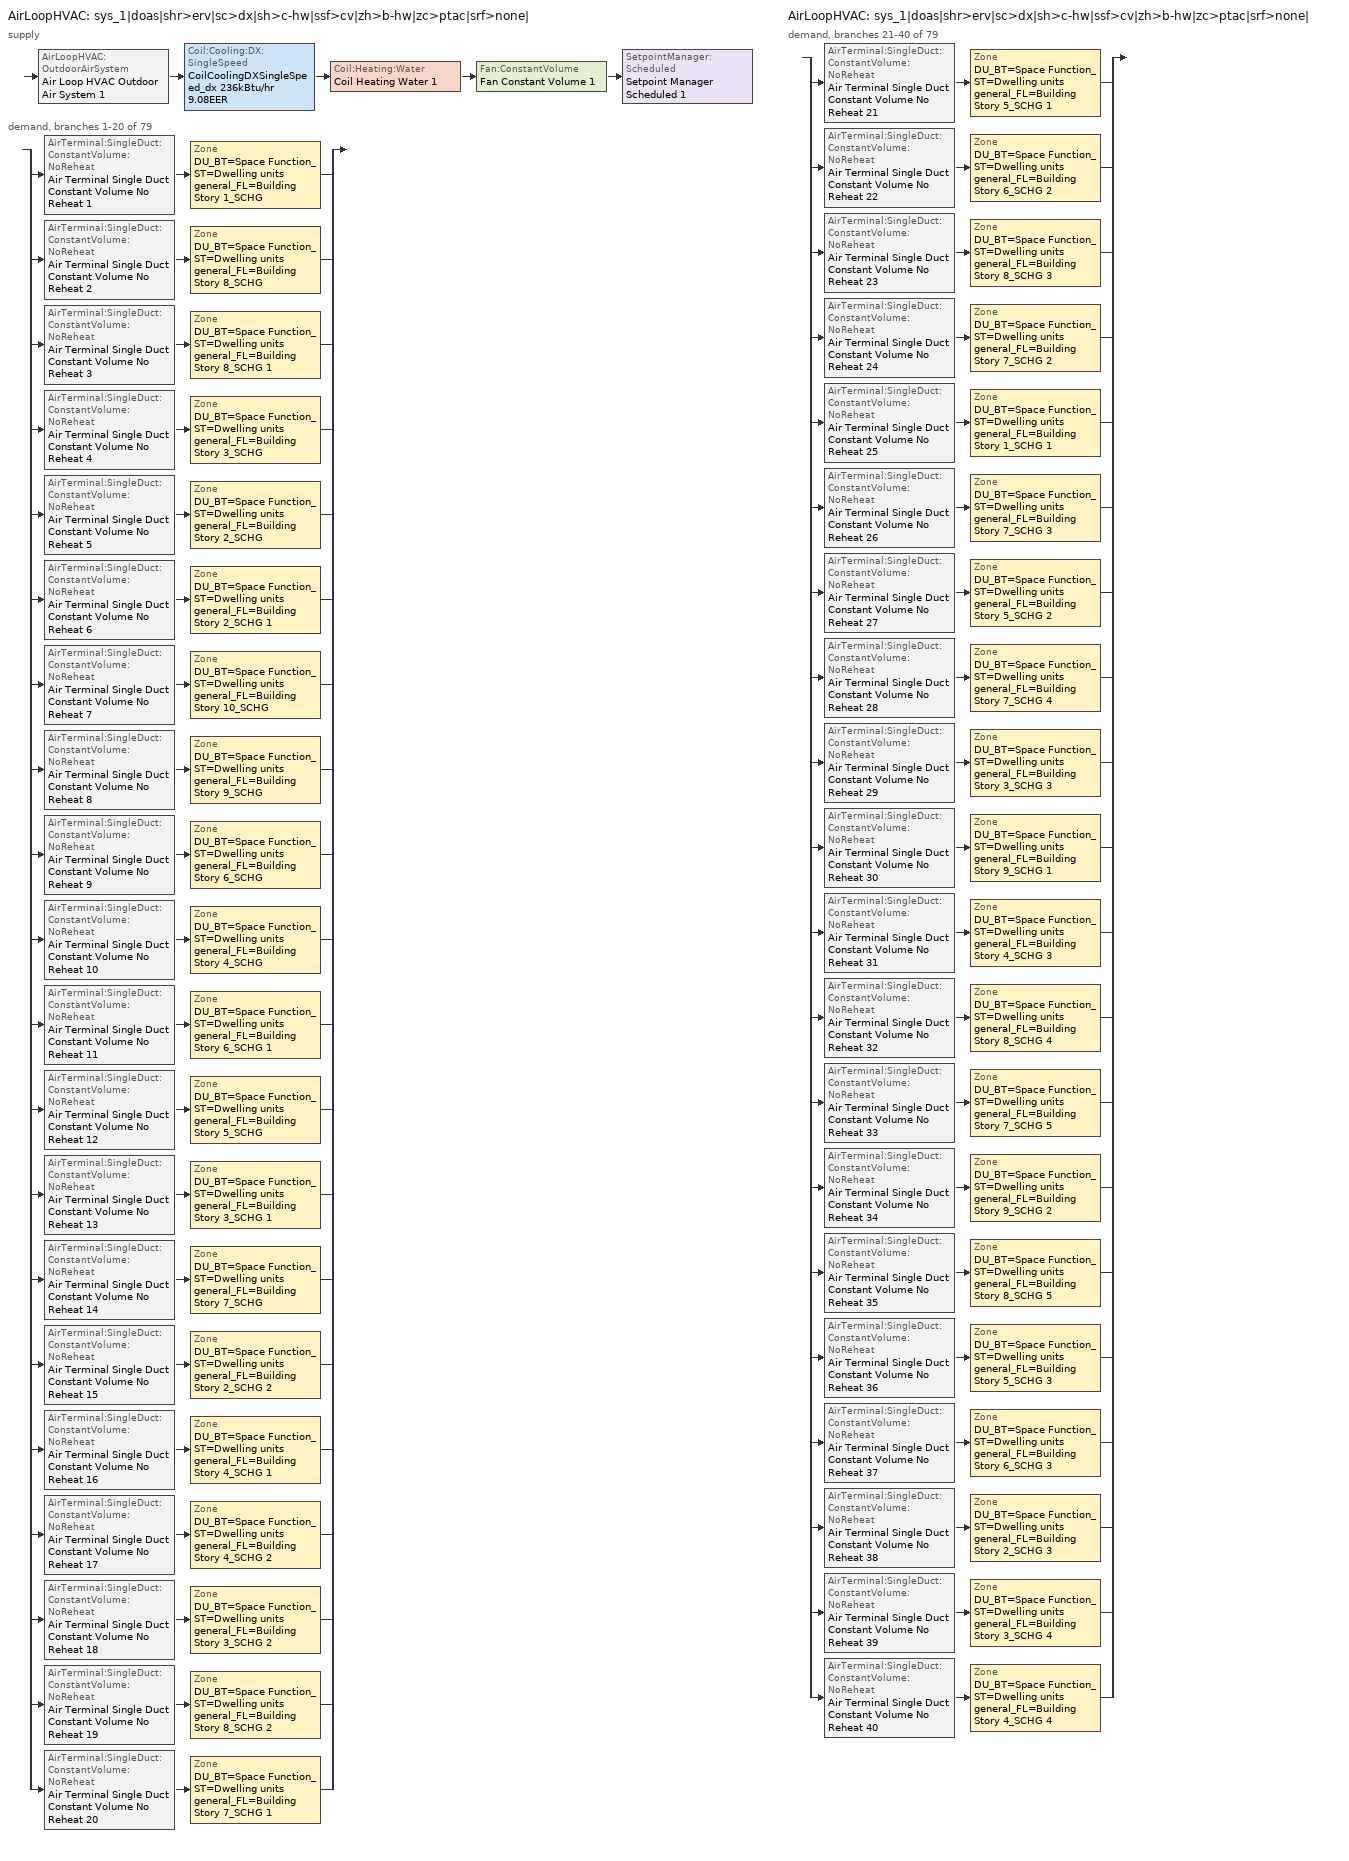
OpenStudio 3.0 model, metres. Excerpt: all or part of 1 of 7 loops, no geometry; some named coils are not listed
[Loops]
AirLoopHVAC 'sys_1|doas|shr>erv|sc>dx|sh>c-hw|ssf>cv|zh>b-hw|zc>ptac|srf>none|'
 supply: AirLoopHVAC:OutdoorAirSystem 'Air Loop HVAC Outdoor Air System 1' > Coil:Cooling:DX:SingleSpeed 'CoilCoolingDXSingleSpeed_dx 236kBtu/hr 9.08EER' > Coil:Heating:Water 'Coil Heating Water 1' > Fan:ConstantVolume 'Fan Constant Volume 1' > SetpointManager:Scheduled 'Setpoint Manager Scheduled 1'
 demand, branches 1-20 of 79: split
  | AirTerminal:SingleDuct:ConstantVolume:NoReheat 'Air Terminal Single Duct Constant Volume No Reheat 1' > Zone 'DU_BT=Space Function_ST=Dwelling units general_FL=Building Story 1_SCHG'
  | AirTerminal:SingleDuct:ConstantVolume:NoReheat 'Air Terminal Single Duct Constant Volume No Reheat 2' > Zone 'DU_BT=Space Function_ST=Dwelling units general_FL=Building Story 8_SCHG'
  | AirTerminal:SingleDuct:ConstantVolume:NoReheat 'Air Terminal Single Duct Constant Volume No Reheat 3' > Zone 'DU_BT=Space Function_ST=Dwelling units general_FL=Building Story 8_SCHG 1'
  | AirTerminal:SingleDuct:ConstantVolume:NoReheat 'Air Terminal Single Duct Constant Volume No Reheat 4' > Zone 'DU_BT=Space Function_ST=Dwelling units general_FL=Building Story 3_SCHG'
  | AirTerminal:SingleDuct:ConstantVolume:NoReheat 'Air Terminal Single Duct Constant Volume No Reheat 5' > Zone 'DU_BT=Space Function_ST=Dwelling units general_FL=Building Story 2_SCHG'
  | AirTerminal:SingleDuct:ConstantVolume:NoReheat 'Air Terminal Single Duct Constant Volume No Reheat 6' > Zone 'DU_BT=Space Function_ST=Dwelling units general_FL=Building Story 2_SCHG 1'
  | AirTerminal:SingleDuct:ConstantVolume:NoReheat 'Air Terminal Single Duct Constant Volume No Reheat 7' > Zone 'DU_BT=Space Function_ST=Dwelling units general_FL=Building Story 10_SCHG'
  | AirTerminal:SingleDuct:ConstantVolume:NoReheat 'Air Terminal Single Duct Constant Volume No Reheat 8' > Zone 'DU_BT=Space Function_ST=Dwelling units general_FL=Building Story 9_SCHG'
  | AirTerminal:SingleDuct:ConstantVolume:NoReheat 'Air Terminal Single Duct Constant Volume No Reheat 9' > Zone 'DU_BT=Space Function_ST=Dwelling units general_FL=Building Story 6_SCHG'
  | AirTerminal:SingleDuct:ConstantVolume:NoReheat 'Air Terminal Single Duct Constant Volume No Reheat 10' > Zone 'DU_BT=Space Function_ST=Dwelling units general_FL=Building Story 4_SCHG'
  | AirTerminal:SingleDuct:ConstantVolume:NoReheat 'Air Terminal Single Duct Constant Volume No Reheat 11' > Zone 'DU_BT=Space Function_ST=Dwelling units general_FL=Building Story 6_SCHG 1'
  | AirTerminal:SingleDuct:ConstantVolume:NoReheat 'Air Terminal Single Duct Constant Volume No Reheat 12' > Zone 'DU_BT=Space Function_ST=Dwelling units general_FL=Building Story 5_SCHG'
  | AirTerminal:SingleDuct:ConstantVolume:NoReheat 'Air Terminal Single Duct Constant Volume No Reheat 13' > Zone 'DU_BT=Space Function_ST=Dwelling units general_FL=Building Story 3_SCHG 1'
  | AirTerminal:SingleDuct:ConstantVolume:NoReheat 'Air Terminal Single Duct Constant Volume No Reheat 14' > Zone 'DU_BT=Space Function_ST=Dwelling units general_FL=Building Story 7_SCHG'
  | AirTerminal:SingleDuct:ConstantVolume:NoReheat 'Air Terminal Single Duct Constant Volume No Reheat 15' > Zone 'DU_BT=Space Function_ST=Dwelling units general_FL=Building Story 2_SCHG 2'
  | AirTerminal:SingleDuct:ConstantVolume:NoReheat 'Air Terminal Single Duct Constant Volume No Reheat 16' > Zone 'DU_BT=Space Function_ST=Dwelling units general_FL=Building Story 4_SCHG 1'
  | AirTerminal:SingleDuct:ConstantVolume:NoReheat 'Air Terminal Single Duct Constant Volume No Reheat 17' > Zone 'DU_BT=Space Function_ST=Dwelling units general_FL=Building Story 4_SCHG 2'
  | AirTerminal:SingleDuct:ConstantVolume:NoReheat 'Air Terminal Single Duct Constant Volume No Reheat 18' > Zone 'DU_BT=Space Function_ST=Dwelling units general_FL=Building Story 3_SCHG 2'
  | AirTerminal:SingleDuct:ConstantVolume:NoReheat 'Air Terminal Single Duct Constant Volume No Reheat 19' > Zone 'DU_BT=Space Function_ST=Dwelling units general_FL=Building Story 8_SCHG 2'
  | AirTerminal:SingleDuct:ConstantVolume:NoReheat 'Air Terminal Single Duct Constant Volume No Reheat 20' > Zone 'DU_BT=Space Function_ST=Dwelling units general_FL=Building Story 7_SCHG 1'
AirLoopHVAC 'sys_1|doas|shr>erv|sc>dx|sh>c-hw|ssf>cv|zh>b-hw|zc>ptac|srf>none|'
 demand, branches 21-40 of 79: split
  | AirTerminal:SingleDuct:ConstantVolume:NoReheat 'Air Terminal Single Duct Constant Volume No Reheat 21' > Zone 'DU_BT=Space Function_ST=Dwelling units general_FL=Building Story 5_SCHG 1'
  | AirTerminal:SingleDuct:ConstantVolume:NoReheat 'Air Terminal Single Duct Constant Volume No Reheat 22' > Zone 'DU_BT=Space Function_ST=Dwelling units general_FL=Building Story 6_SCHG 2'
  | AirTerminal:SingleDuct:ConstantVolume:NoReheat 'Air Terminal Single Duct Constant Volume No Reheat 23' > Zone 'DU_BT=Space Function_ST=Dwelling units general_FL=Building Story 8_SCHG 3'
  | AirTerminal:SingleDuct:ConstantVolume:NoReheat 'Air Terminal Single Duct Constant Volume No Reheat 24' > Zone 'DU_BT=Space Function_ST=Dwelling units general_FL=Building Story 7_SCHG 2'
  | AirTerminal:SingleDuct:ConstantVolume:NoReheat 'Air Terminal Single Duct Constant Volume No Reheat 25' > Zone 'DU_BT=Space Function_ST=Dwelling units general_FL=Building Story 1_SCHG 1'
  | AirTerminal:SingleDuct:ConstantVolume:NoReheat 'Air Terminal Single Duct Constant Volume No Reheat 26' > Zone 'DU_BT=Space Function_ST=Dwelling units general_FL=Building Story 7_SCHG 3'
  | AirTerminal:SingleDuct:ConstantVolume:NoReheat 'Air Terminal Single Duct Constant Volume No Reheat 27' > Zone 'DU_BT=Space Function_ST=Dwelling units general_FL=Building Story 5_SCHG 2'
  | AirTerminal:SingleDuct:ConstantVolume:NoReheat 'Air Terminal Single Duct Constant Volume No Reheat 28' > Zone 'DU_BT=Space Function_ST=Dwelling units general_FL=Building Story 7_SCHG 4'
  | AirTerminal:SingleDuct:ConstantVolume:NoReheat 'Air Terminal Single Duct Constant Volume No Reheat 29' > Zone 'DU_BT=Space Function_ST=Dwelling units general_FL=Building Story 3_SCHG 3'
  | AirTerminal:SingleDuct:ConstantVolume:NoReheat 'Air Terminal Single Duct Constant Volume No Reheat 30' > Zone 'DU_BT=Space Function_ST=Dwelling units general_FL=Building Story 9_SCHG 1'
  | AirTerminal:SingleDuct:ConstantVolume:NoReheat 'Air Terminal Single Duct Constant Volume No Reheat 31' > Zone 'DU_BT=Space Function_ST=Dwelling units general_FL=Building Story 4_SCHG 3'
  | AirTerminal:SingleDuct:ConstantVolume:NoReheat 'Air Terminal Single Duct Constant Volume No Reheat 32' > Zone 'DU_BT=Space Function_ST=Dwelling units general_FL=Building Story 8_SCHG 4'
  | AirTerminal:SingleDuct:ConstantVolume:NoReheat 'Air Terminal Single Duct Constant Volume No Reheat 33' > Zone 'DU_BT=Space Function_ST=Dwelling units general_FL=Building Story 7_SCHG 5'
  | AirTerminal:SingleDuct:ConstantVolume:NoReheat 'Air Terminal Single Duct Constant Volume No Reheat 34' > Zone 'DU_BT=Space Function_ST=Dwelling units general_FL=Building Story 9_SCHG 2'
  | AirTerminal:SingleDuct:ConstantVolume:NoReheat 'Air Terminal Single Duct Constant Volume No Reheat 35' > Zone 'DU_BT=Space Function_ST=Dwelling units general_FL=Building Story 8_SCHG 5'
  | AirTerminal:SingleDuct:ConstantVolume:NoReheat 'Air Terminal Single Duct Constant Volume No Reheat 36' > Zone 'DU_BT=Space Function_ST=Dwelling units general_FL=Building Story 5_SCHG 3'
  | AirTerminal:SingleDuct:ConstantVolume:NoReheat 'Air Terminal Single Duct Constant Volume No Reheat 37' > Zone 'DU_BT=Space Function_ST=Dwelling units general_FL=Building Story 6_SCHG 3'
  | AirTerminal:SingleDuct:ConstantVolume:NoReheat 'Air Terminal Single Duct Constant Volume No Reheat 38' > Zone 'DU_BT=Space Function_ST=Dwelling units general_FL=Building Story 2_SCHG 3'
  | AirTerminal:SingleDuct:ConstantVolume:NoReheat 'Air Terminal Single Duct Constant Volume No Reheat 39' > Zone 'DU_BT=Space Function_ST=Dwelling units general_FL=Building Story 3_SCHG 4'
  | AirTerminal:SingleDuct:ConstantVolume:NoReheat 'Air Terminal Single Duct Constant Volume No Reheat 40' > Zone 'DU_BT=Space Function_ST=Dwelling units general_FL=Building Story 4_SCHG 4'
[Sizing:Zone] Zone Cooling Design Supply Air Temperature Input Method=SupplyAirTemperature; Zone Cooling Design Supply Air Temperature {C}=13; Zone Cooling Design Supply Air Temperature Difference {deltaC}=11.11; Zone Heating Design Supply Air Temperature Input Method=SupplyAirTemperature; Zone Heating Design Supply Air Temperature {C}=43; Zone Heating Design Supply Air Temperature Difference {deltaC}=11.11; Zone Cooling Design Supply Air Humidity Ratio {kg-H2O/kg-air}=0.0085; Zone Heating Design Supply Air Humidity Ratio {kg-H2O/kg-air}=0.008; Zone Heating Sizing Factor=1.3; Zone Cooling Sizing Factor=1.1; Cooling Design Air Flow Method=DesignDay; Heating Design Air Flow Method=DesignDay; Account for Dedicated Outdoor Air System=No; Dedicated Outdoor Air System Control Strategy=NeutralSupplyAir; Dedicated Outdoor Air Low Setpoint Temperature for Design {C}=autosize; Dedicated Outdoor Air High Setpoint Temperature for Design {C}=autosize
DU_BT=Space Function_ST=Dwelling units general_FL=Building Story 1_SCHG; DU_BT=Space Function_ST=Dwelling units general_FL=Building Story 8_SCHG; DU_BT=Space Function_ST=Dwelling units general_FL=Building Story 8_SCHG 1; DU_BT=Space Function_ST=Dwelling units general_FL=Building Story 3_SCHG; DU_BT=Space Function_ST=Dwelling units general_FL=Building Story 2_SCHG; DU_BT=Space Function_ST=Dwelling units general_FL=Building Story 2_SCHG 1; DU_BT=Space Function_ST=Dwelling units general_FL=Building Story 10_SCHG; DU_BT=Space Function_ST=Dwelling units general_FL=Building Story 9_SCHG; DU_BT=Space Function_ST=Dwelling units general_FL=Building Story 6_SCHG; DU_BT=Space Function_ST=Dwelling units general_FL=Building Story 4_SCHG; DU_BT=Space Function_ST=Dwelling units general_FL=Building Story 6_SCHG 1; DU_BT=Space Function_ST=Dwelling units general_FL=Building Story 5_SCHG; DU_BT=Space Function_ST=Dwelling units general_FL=Building Story 3_SCHG 1; DU_BT=Space Function_ST=Dwelling units general_FL=Building Story 7_SCHG; DU_BT=Space Function_ST=Dwelling units general_FL=Building Story 2_SCHG 2; DU_BT=Space Function_ST=Dwelling units general_FL=Building Story 4_SCHG 1; DU_BT=Space Function_ST=Dwelling units general_FL=Building Story 4_SCHG 2; DU_BT=Space Function_ST=Dwelling units general_FL=Building Story 3_SCHG 2; DU_BT=Space Function_ST=Dwelling units general_FL=Building Story 8_SCHG 2; DU_BT=Space Function_ST=Dwelling units general_FL=Building Story 7_SCHG 1; DU_BT=Space Function_ST=Dwelling units general_FL=Building Story 5_SCHG 1; DU_BT=Space Function_ST=Dwelling units general_FL=Building Story 6_SCHG 2; DU_BT=Space Function_ST=Dwelling units general_FL=Building Story 8_SCHG 3; DU_BT=Space Function_ST=Dwelling units general_FL=Building Story 7_SCHG 2; DU_BT=Space Function_ST=Dwelling units general_FL=Building Story 1_SCHG 1; DU_BT=Space Function_ST=Dwelling units general_FL=Building Story 7_SCHG 3; DU_BT=Space Function_ST=Dwelling units general_FL=Building Story 5_SCHG 2; DU_BT=Space Function_ST=Dwelling units general_FL=Building Story 7_SCHG 4; DU_BT=Space Function_ST=Dwelling units general_FL=Building Story 3_SCHG 3; DU_BT=Space Function_ST=Dwelling units general_FL=Building Story 9_SCHG 1; DU_BT=Space Function_ST=Dwelling units general_FL=Building Story 4_SCHG 3; DU_BT=Space Function_ST=Dwelling units general_FL=Building Story 8_SCHG 4; DU_BT=Space Function_ST=Dwelling units general_FL=Building Story 7_SCHG 5; DU_BT=Space Function_ST=Dwelling units general_FL=Building Story 9_SCHG 2; DU_BT=Space Function_ST=Dwelling units general_FL=Building Story 8_SCHG 5; DU_BT=Space Function_ST=Dwelling units general_FL=Building Story 5_SCHG 3; DU_BT=Space Function_ST=Dwelling units general_FL=Building Story 6_SCHG 3; DU_BT=Space Function_ST=Dwelling units general_FL=Building Story 2_SCHG 3; DU_BT=Space Function_ST=Dwelling units general_FL=Building Story 3_SCHG 4; DU_BT=Space Function_ST=Dwelling units general_FL=Building Story 4_SCHG 4
[Zone equipment]
DU_BT=Space Function_ST=Dwelling units general_FL=Building Story 1_SCHG: DU_BT=Space Function_ST=Dwelling units general_FL=Building Story 1_SCHG PTAC, Zone HVAC Baseboard Convective Water 1, Air Terminal Single Duct Constant Volume No Reheat 1
DU_BT=Space Function_ST=Dwelling units general_FL=Building Story 8_SCHG: DU_BT=Space Function_ST=Dwelling units general_FL=Building Story 8_SCHG PTAC, Zone HVAC Baseboard Convective Water 2, Air Terminal Single Duct Constant Volume No Reheat 2
DU_BT=Space Function_ST=Dwelling units general_FL=Building Story 8_SCHG 1: DU_BT=Space Function_ST=Dwelling units general_FL=Building Story 8_SCHG 1 PTAC, Zone HVAC Baseboard Convective Water 3, Air Terminal Single Duct Constant Volume No Reheat 3
DU_BT=Space Function_ST=Dwelling units general_FL=Building Story 3_SCHG: DU_BT=Space Function_ST=Dwelling units general_FL=Building Story 3_SCHG PTAC, Zone HVAC Baseboard Convective Water 4, Air Terminal Single Duct Constant Volume No Reheat 4
DU_BT=Space Function_ST=Dwelling units general_FL=Building Story 2_SCHG: DU_BT=Space Function_ST=Dwelling units general_FL=Building Story 2_SCHG PTAC, Zone HVAC Baseboard Convective Water 5, Air Terminal Single Duct Constant Volume No Reheat 5
DU_BT=Space Function_ST=Dwelling units general_FL=Building Story 2_SCHG 1: DU_BT=Space Function_ST=Dwelling units general_FL=Building Story 2_SCHG 1 PTAC, Zone HVAC Baseboard Convective Water 6, Air Terminal Single Duct Constant Volume No Reheat 6
DU_BT=Space Function_ST=Dwelling units general_FL=Building Story 10_SCHG: DU_BT=Space Function_ST=Dwelling units general_FL=Building Story 10_SCHG PTAC, Zone HVAC Baseboard Convective Water 7, Air Terminal Single Duct Constant Volume No Reheat 7
DU_BT=Space Function_ST=Dwelling units general_FL=Building Story 9_SCHG: DU_BT=Space Function_ST=Dwelling units general_FL=Building Story 9_SCHG PTAC, Zone HVAC Baseboard Convective Water 8, Air Terminal Single Duct Constant Volume No Reheat 8
DU_BT=Space Function_ST=Dwelling units general_FL=Building Story 6_SCHG: DU_BT=Space Function_ST=Dwelling units general_FL=Building Story 6_SCHG PTAC, Zone HVAC Baseboard Convective Water 9, Air Terminal Single Duct Constant Volume No Reheat 9
DU_BT=Space Function_ST=Dwelling units general_FL=Building Story 4_SCHG: DU_BT=Space Function_ST=Dwelling units general_FL=Building Story 4_SCHG PTAC, Zone HVAC Baseboard Convective Water 10, Air Terminal Single Duct Constant Volume No Reheat 10
DU_BT=Space Function_ST=Dwelling units general_FL=Building Story 6_SCHG 1: DU_BT=Space Function_ST=Dwelling units general_FL=Building Story 6_SCHG 1 PTAC, Zone HVAC Baseboard Convective Water 11, Air Terminal Single Duct Constant Volume No Reheat 11
DU_BT=Space Function_ST=Dwelling units general_FL=Building Story 5_SCHG: DU_BT=Space Function_ST=Dwelling units general_FL=Building Story 5_SCHG PTAC, Zone HVAC Baseboard Convective Water 12, Air Terminal Single Duct Constant Volume No Reheat 12
DU_BT=Space Function_ST=Dwelling units general_FL=Building Story 3_SCHG 1: DU_BT=Space Function_ST=Dwelling units general_FL=Building Story 3_SCHG 1 PTAC, Zone HVAC Baseboard Convective Water 13, Air Terminal Single Duct Constant Volume No Reheat 13
DU_BT=Space Function_ST=Dwelling units general_FL=Building Story 7_SCHG: DU_BT=Space Function_ST=Dwelling units general_FL=Building Story 7_SCHG PTAC, Zone HVAC Baseboard Convective Water 14, Air Terminal Single Duct Constant Volume No Reheat 14
DU_BT=Space Function_ST=Dwelling units general_FL=Building Story 2_SCHG 2: DU_BT=Space Function_ST=Dwelling units general_FL=Building Story 2_SCHG 2 PTAC, Zone HVAC Baseboard Convective Water 15, Air Terminal Single Duct Constant Volume No Reheat 15
DU_BT=Space Function_ST=Dwelling units general_FL=Building Story 4_SCHG 1: DU_BT=Space Function_ST=Dwelling units general_FL=Building Story 4_SCHG 1 PTAC, Zone HVAC Baseboard Convective Water 16, Air Terminal Single Duct Constant Volume No Reheat 16
DU_BT=Space Function_ST=Dwelling units general_FL=Building Story 4_SCHG 2: DU_BT=Space Function_ST=Dwelling units general_FL=Building Story 4_SCHG 2 PTAC, Zone HVAC Baseboard Convective Water 17, Air Terminal Single Duct Constant Volume No Reheat 17
DU_BT=Space Function_ST=Dwelling units general_FL=Building Story 3_SCHG 2: DU_BT=Space Function_ST=Dwelling units general_FL=Building Story 3_SCHG 2 PTAC, Zone HVAC Baseboard Convective Water 18, Air Terminal Single Duct Constant Volume No Reheat 18
DU_BT=Space Function_ST=Dwelling units general_FL=Building Story 8_SCHG 2: DU_BT=Space Function_ST=Dwelling units general_FL=Building Story 8_SCHG 2 PTAC, Zone HVAC Baseboard Convective Water 19, Air Terminal Single Duct Constant Volume No Reheat 19
DU_BT=Space Function_ST=Dwelling units general_FL=Building Story 7_SCHG 1: DU_BT=Space Function_ST=Dwelling units general_FL=Building Story 7_SCHG 1 PTAC, Zone HVAC Baseboard Convective Water 20, Air Terminal Single Duct Constant Volume No Reheat 20
DU_BT=Space Function_ST=Dwelling units general_FL=Building Story 5_SCHG 1: DU_BT=Space Function_ST=Dwelling units general_FL=Building Story 5_SCHG 1 PTAC, Zone HVAC Baseboard Convective Water 21, Air Terminal Single Duct Constant Volume No Reheat 21
DU_BT=Space Function_ST=Dwelling units general_FL=Building Story 6_SCHG 2: DU_BT=Space Function_ST=Dwelling units general_FL=Building Story 6_SCHG 2 PTAC, Zone HVAC Baseboard Convective Water 22, Air Terminal Single Duct Constant Volume No Reheat 22
DU_BT=Space Function_ST=Dwelling units general_FL=Building Story 8_SCHG 3: DU_BT=Space Function_ST=Dwelling units general_FL=Building Story 8_SCHG 3 PTAC, Zone HVAC Baseboard Convective Water 23, Air Terminal Single Duct Constant Volume No Reheat 23
DU_BT=Space Function_ST=Dwelling units general_FL=Building Story 7_SCHG 2: DU_BT=Space Function_ST=Dwelling units general_FL=Building Story 7_SCHG 2 PTAC, Zone HVAC Baseboard Convective Water 24, Air Terminal Single Duct Constant Volume No Reheat 24
DU_BT=Space Function_ST=Dwelling units general_FL=Building Story 1_SCHG 1: DU_BT=Space Function_ST=Dwelling units general_FL=Building Story 1_SCHG 1 PTAC, Zone HVAC Baseboard Convective Water 25, Air Terminal Single Duct Constant Volume No Reheat 25
DU_BT=Space Function_ST=Dwelling units general_FL=Building Story 7_SCHG 3: DU_BT=Space Function_ST=Dwelling units general_FL=Building Story 7_SCHG 3 PTAC, Zone HVAC Baseboard Convective Water 26, Air Terminal Single Duct Constant Volume No Reheat 26
DU_BT=Space Function_ST=Dwelling units general_FL=Building Story 5_SCHG 2: DU_BT=Space Function_ST=Dwelling units general_FL=Building Story 5_SCHG 2 PTAC, Zone HVAC Baseboard Convective Water 27, Air Terminal Single Duct Constant Volume No Reheat 27
DU_BT=Space Function_ST=Dwelling units general_FL=Building Story 7_SCHG 4: DU_BT=Space Function_ST=Dwelling units general_FL=Building Story 7_SCHG 4 PTAC, Zone HVAC Baseboard Convective Water 28, Air Terminal Single Duct Constant Volume No Reheat 28
DU_BT=Space Function_ST=Dwelling units general_FL=Building Story 3_SCHG 3: DU_BT=Space Function_ST=Dwelling units general_FL=Building Story 3_SCHG 3 PTAC, Zone HVAC Baseboard Convective Water 29, Air Terminal Single Duct Constant Volume No Reheat 29
DU_BT=Space Function_ST=Dwelling units general_FL=Building Story 9_SCHG 1: DU_BT=Space Function_ST=Dwelling units general_FL=Building Story 9_SCHG 1 PTAC, Zone HVAC Baseboard Convective Water 30, Air Terminal Single Duct Constant Volume No Reheat 30
DU_BT=Space Function_ST=Dwelling units general_FL=Building Story 4_SCHG 3: DU_BT=Space Function_ST=Dwelling units general_FL=Building Story 4_SCHG 3 PTAC, Zone HVAC Baseboard Convective Water 31, Air Terminal Single Duct Constant Volume No Reheat 31
DU_BT=Space Function_ST=Dwelling units general_FL=Building Story 8_SCHG 4: DU_BT=Space Function_ST=Dwelling units general_FL=Building Story 8_SCHG 4 PTAC, Zone HVAC Baseboard Convective Water 32, Air Terminal Single Duct Constant Volume No Reheat 32
DU_BT=Space Function_ST=Dwelling units general_FL=Building Story 7_SCHG 5: DU_BT=Space Function_ST=Dwelling units general_FL=Building Story 7_SCHG 5 PTAC, Zone HVAC Baseboard Convective Water 33, Air Terminal Single Duct Constant Volume No Reheat 33
DU_BT=Space Function_ST=Dwelling units general_FL=Building Story 9_SCHG 2: DU_BT=Space Function_ST=Dwelling units general_FL=Building Story 9_SCHG 2 PTAC, Zone HVAC Baseboard Convective Water 34, Air Terminal Single Duct Constant Volume No Reheat 34
DU_BT=Space Function_ST=Dwelling units general_FL=Building Story 8_SCHG 5: DU_BT=Space Function_ST=Dwelling units general_FL=Building Story 8_SCHG 5 PTAC, Zone HVAC Baseboard Convective Water 35, Air Terminal Single Duct Constant Volume No Reheat 35
DU_BT=Space Function_ST=Dwelling units general_FL=Building Story 5_SCHG 3: DU_BT=Space Function_ST=Dwelling units general_FL=Building Story 5_SCHG 3 PTAC, Zone HVAC Baseboard Convective Water 36, Air Terminal Single Duct Constant Volume No Reheat 36
DU_BT=Space Function_ST=Dwelling units general_FL=Building Story 6_SCHG 3: DU_BT=Space Function_ST=Dwelling units general_FL=Building Story 6_SCHG 3 PTAC, Zone HVAC Baseboard Convective Water 37, Air Terminal Single Duct Constant Volume No Reheat 37
DU_BT=Space Function_ST=Dwelling units general_FL=Building Story 2_SCHG 3: DU_BT=Space Function_ST=Dwelling units general_FL=Building Story 2_SCHG 3 PTAC, Zone HVAC Baseboard Convective Water 38, Air Terminal Single Duct Constant Volume No Reheat 38
DU_BT=Space Function_ST=Dwelling units general_FL=Building Story 3_SCHG 4: DU_BT=Space Function_ST=Dwelling units general_FL=Building Story 3_SCHG 4 PTAC, Zone HVAC Baseboard Convective Water 39, Air Terminal Single Duct Constant Volume No Reheat 39
DU_BT=Space Function_ST=Dwelling units general_FL=Building Story 4_SCHG 4: DU_BT=Space Function_ST=Dwelling units general_FL=Building Story 4_SCHG 4 PTAC, Zone HVAC Baseboard Convective Water 40, Air Terminal Single Duct Constant Volume No Reheat 40
[AirLoopHVAC]
sys_1|doas|shr>erv|sc>dx|sh>c-hw|ssf>cv|zh>b-hw|zc>ptac|srf>none|: Availability Schedule=sys_1|doas|shr>none|sc>dx|sh>c-hw|ssf>cv|zh>b-hw|zc>ptac|srf>none| Occ Sch; Design Supply Air Flow Rate {m3/s}=AutoSize
[Sizing:System]
sys_1|doas|shr>erv|sc>dx|sh>c-hw|ssf>cv|zh>b-hw|zc>ptac|srf>none|: Type of Load to Size On=VentilationRequirement; Design Outdoor Air Flow Rate {m3/s}=Autosize; Central Heating Maximum System Air Flow Ratio=1; Preheat Design Temperature {C}=7; Preheat Design Humidity Ratio {kg-H2O/kg-Air}=0.008; Precool Design Temperature {C}=13; Precool Design Humidity Ratio {kg-H2O/kg-Air}=0.008; Central Cooling Design Supply Air Temperature {C}=13; Central Heating Design Supply Air Temperature {C}=43; Sizing Option=NonCoincident; 100% Outdoor Air in Cooling=Yes; 100% Outdoor Air in Heating=Yes; Central Cooling Design Supply Air Humidity Ratio {kg-H2O/kg-Air}=0.0085; Central Heating Design Supply Air Humidity Ratio {kg-H2O/kg-Air}=0.008; Cooling Design Air Flow Method=DesignDay; Cooling Design Air Flow Rate {m3/s}=0; Heating Design Air Flow Method=DesignDay; Heating Design Air Flow Rate {m3/s}=0; System Outdoor Air Method=ZoneSum; Zone Maximum Outdoor Air Fraction=1; Cooling Supply Air Flow Rate Per Floor Area {m3/s-m2}=0.00996765; Cooling Fraction of Autosized Cooling Supply Air Flow Rate=1; Cooling Supply Air Flow Rate Per Unit Cooling Capacity {m3/s-W}=3.94755e-05; Heating Supply Air Flow Rate Per Floor Area {m3/s-m2}=0.00996765; Heating Fraction of Autosized Heating Supply Air Flow Rate=1; Heating Fraction of Autosized Cooling Supply Air Flow Rate=1; Heating Supply Air Flow Rate Per Unit Heating Capacity {m3/s-W}=3.15882e-05; Cooling Design Capacity Method=CoolingDesignCapacity; Cooling Design Capacity {W}=autosize; Cooling Design Capacity Per Floor Area {W/m2}=234.7; Fraction of Autosized Cooling Design Capacity=1; Heating Design Capacity Method=HeatingDesignCapacity; Heating Design Capacity {W}=autosize; Heating Design Capacity Per Floor Area {W/m2}=157; Fraction of Autosized Heating Design Capacity=1; Central Cooling Capacity Control Method=OnOff
[Fan:ConstantVolume] Availability Schedule=Always On Discrete; Fan Total Efficiency=0.39975; Pressure Rise {Pa}=640; Maximum Flow Rate {m3/s}=AutoSize; Motor Efficiency=0.615
Fan Constant Volume 1; Fan Constant Volume 2; Fan Constant Volume 3; Fan Constant Volume 4; Fan Constant Volume 5; Fan Constant Volume 6; Fan Constant Volume 7; Fan Constant Volume 8; Fan Constant Volume 9; Fan Constant Volume 10; Fan Constant Volume 11; Fan Constant Volume 12; Fan Constant Volume 13; Fan Constant Volume 14; Fan Constant Volume 15; Fan Constant Volume 16; Fan Constant Volume 17; Fan Constant Volume 18; Fan Constant Volume 19; Fan Constant Volume 20; Fan Constant Volume 21; Fan Constant Volume 22; Fan Constant Volume 23; Fan Constant Volume 24; Fan Constant Volume 25; Fan Constant Volume 26; Fan Constant Volume 27; Fan Constant Volume 28; Fan Constant Volume 29; Fan Constant Volume 30; Fan Constant Volume 31; Fan Constant Volume 32; Fan Constant Volume 33; Fan Constant Volume 34; Fan Constant Volume 35; Fan Constant Volume 36; Fan Constant Volume 37; Fan Constant Volume 38; Fan Constant Volume 39; Fan Constant Volume 40; Fan Constant Volume 41
[Coil:Cooling:DX:SingleSpeed] Availability Schedule=Always On Discrete; Rated Total Cooling Capacity {W}=autosize; Rated Sensible Heat Ratio=autosize; Rated Air Flow Rate {m3/s}=autosize; Rated Evaporator Fan Power Per Volume Flow Rate {W/(m3/s)}=773.3; Total Cooling Capacity Function of Temperature Curve=DXCOOL-NECB2011-REF-CAPFT; Total Cooling Capacity Function of Flow Fraction Curve=DXCOOL-NECB2011-REF-CAPFFLOW; Energy Input Ratio Function of Temperature Curve=DXCOOL-NECB2011-REF-COOLEIRFT; Energy Input Ratio Function of Flow Fraction Curve=DXCOOL-NECB2011-REF-COOLEIRFFLOW; Part Load Fraction Correlation Curve=DXCOOL-NECB2011-REF-COOLPLFFPLR; Minimum Outdoor Dry-Bulb Temperature for Compressor Operation {C}=-25; Condenser Type=AirCooled; Evaporative Condenser Effectiveness=0; Evaporative Condenser Air Flow Rate {m3/s}=Autosize; Evaporative Condenser Pump Rated Power Consumption {W}=Autosize; Crankcase Heater Capacity {W}=0; Maximum Outdoor Dry-Bulb Temperature for Crankcase Heater Operation {C}=0; Basin Heater Capacity {W/K}=0; Basin Heater Setpoint Temperature {C}=10
Name | Rated COP {W/W}
CoilCoolingDXSingleSpeed_dx 236kBtu/hr 9.08EER | 3.15956
Coil Cooling DX Single Speed 1 13kBtu/hr 9.6EER | 3.34122
Coil Cooling DX Single Speed 2 12kBtu/hr 9.9EER | 3.43122
Coil Cooling DX Single Speed 3 15kBtu/hr 9.3EER | 3.23633
Coil Cooling DX Single Speed 4 12kBtu/hr 10.0EER | 3.46123
Coil Cooling DX Single Speed 5 12kBtu/hr 10.0EER | 3.47024
Coil Cooling DX Single Speed 6 7kBtu/hr 11.0EER | 3.79624
Coil Cooling DX Single Speed 7 12kBtu/hr 10.0EER | 3.45073
Coil Cooling DX Single Speed 8 12kBtu/hr 9.9EER | 3.42919
Coil Cooling DX Single Speed 9 12kBtu/hr 10.0EER | 3.45614
Coil Cooling DX Single Speed 10 7kBtu/hr 11.0EER | 3.78602
Coil Cooling DX Single Speed 11 9kBtu/hr 10.5EER | 3.6446
Coil Cooling DX Single Speed 12 13kBtu/hr 9.6EER | 3.3492
Coil Cooling DX Single Speed 13 9kBtu/hr 10.6EER | 3.65082
Coil Cooling DX Single Speed 14 9kBtu/hr 10.5EER | 3.64331
Coil Cooling DX Single Speed 15 9kBtu/hr 10.6EER | 3.65972
Coil Cooling DX Single Speed 16 12kBtu/hr 10.0EER | 3.45827
Coil Cooling DX Single Speed 17 9kBtu/hr 10.5EER | 3.64075
Coil Cooling DX Single Speed 18 12kBtu/hr 9.9EER | 3.43452
Coil Cooling DX Single Speed 19 7kBtu/hr 11.0EER | 3.78804
Coil Cooling DX Single Speed 20 12kBtu/hr 9.9EER | 3.43207
Coil Cooling DX Single Speed 21 15kBtu/hr 9.3EER | 3.24349
Coil Cooling DX Single Speed 22 12kBtu/hr 9.9EER | 3.433
Coil Cooling DX Single Speed 23 12kBtu/hr 10.0EER | 3.45378
Coil Cooling DX Single Speed 24 13kBtu/hr 9.6EER | 3.34571
Coil Cooling DX Single Speed 25 9kBtu/hr 10.5EER | 3.63904
Coil Cooling DX Single Speed 26 7kBtu/hr 11.0EER | 3.79235
Coil Cooling DX Single Speed 27 12kBtu/hr 10.0EER | 3.45704
Coil Cooling DX Single Speed 28 15kBtu/hr 9.3EER | 3.23995
Coil Cooling DX Single Speed 29 13kBtu/hr 9.7EER | 3.35557
Coil Cooling DX Single Speed 30 8kBtu/hr 10.9EER | 3.75894
Coil Cooling DX Single Speed 31 9kBtu/hr 10.5EER | 3.64747
Coil Cooling DX Single Speed 32 7kBtu/hr 10.9EER | 3.77914
Coil Cooling DX Single Speed 33 12kBtu/hr 10.0EER | 3.45512
Coil Cooling DX Single Speed 34 10kBtu/hr 10.4EER | 3.61097
Coil Cooling DX Single Speed 35 9kBtu/hr 10.5EER | 3.64118
Coil Cooling DX Single Speed 36 9kBtu/hr 10.5EER | 3.64584
Coil Cooling DX Single Speed 37 9kBtu/hr 10.5EER | 3.63795
Coil Cooling DX Single Speed 38 9kBtu/hr 10.6EER | 3.65076
Coil Cooling DX Single Speed 39 7kBtu/hr 11.0EER | 3.78823
Coil Cooling DX Single Speed 40 15kBtu/hr 9.3EER | 3.24584
[Controller:OutdoorAir]
Controller Outdoor Air 1: Minimum Outdoor Air Flow Rate {m3/s}=autosize; Maximum Outdoor Air Flow Rate {m3/s}=Autosize; Economizer Control Type=DifferentialEnthalpy; Economizer Control Action Type=ModulateFlow; Lockout Type=NoLockout; Minimum Limit Type=FixedMinimum; Minimum Outdoor Air Schedule=sys_1|doas|shr>none|sc>dx|sh>c-hw|ssf>cv|zh>b-hw|zc>ptac|srf>none| Occ Sch; Controller Mechanical Ventilation=Controller Mechanical Ventilation 1; High Humidity Control=No; Heat Recovery Bypass Control Type=BypassWhenWithinEconomizerLimits
[Controller:MechanicalVentilation]
Controller Mechanical Ventilation 1: Availability Schedule=Always On Discrete; System Outdoor Air Method=ZoneSum
[AirLoopHVAC:OutdoorAirSystem]
Air Loop HVAC Outdoor Air System 1: Controller=Controller Outdoor Air 1
[SetpointManager:Scheduled]
Setpoint Manager Scheduled 1: Control Variable=Temperature; Schedule=Makeup-Air Unit Supply Air Temp
[Coil:Heating:Electric] Availability Schedule=ON_OFF_ALWAYS_OFF
Coil Heating Electric 1; Coil Heating Electric 2; Coil Heating Electric 3; Coil Heating Electric 4; Coil Heating Electric 5; Coil Heating Electric 6; Coil Heating Electric 7; Coil Heating Electric 8; Coil Heating Electric 9; Coil Heating Electric 10; Coil Heating Electric 11; Coil Heating Electric 12; Coil Heating Electric 13; Coil Heating Electric 14; Coil Heating Electric 15; Coil Heating Electric 16; Coil Heating Electric 17; Coil Heating Electric 18; Coil Heating Electric 19; Coil Heating Electric 20; Coil Heating Electric 21; Coil Heating Electric 22; Coil Heating Electric 23; Coil Heating Electric 24; Coil Heating Electric 25; Coil Heating Electric 26; Coil Heating Electric 27; Coil Heating Electric 28; Coil Heating Electric 29; Coil Heating Electric 30; Coil Heating Electric 31; Coil Heating Electric 32; Coil Heating Electric 33; Coil Heating Electric 34; Coil Heating Electric 35; Coil Heating Electric 36; Coil Heating Electric 37; Coil Heating Electric 38; Coil Heating Electric 39; Coil Heating Electric 40
[ZoneHVAC:PackagedTerminalAirConditioner] Availability Schedule=Always On Discrete; Supply Air Flow Rate During Cooling Operation {m3/s}=Autosize; Supply Air Flow Rate During Heating Operation {m3/s}=Autosize; Supply Air Flow Rate When No Cooling or Heating is Needed {m3/s}=Autosize; Outdoor Air Flow Rate During Cooling Operation {m3/s}=1e-05; Outdoor Air Flow Rate During Heating Operation {m3/s}=1e-05; Outdoor Air Flow Rate When No Cooling or Heating is Needed {m3/s}=1e-05; Fan Placement=DrawThrough
Name | Supply Air Fan | Heating Coil | Cooling Coil
DU_BT=Space Function_ST=Dwelling units general_FL=Building Story 1_SCHG PTAC | Fan Constant Volume 2 | Coil Heating Electric 1 | Coil Cooling DX Single Speed 1 13kBtu/hr 9.6EER
DU_BT=Space Function_ST=Dwelling units general_FL=Building Story 8_SCHG PTAC | Fan Constant Volume 3 | Coil Heating Electric 2 | Coil Cooling DX Single Speed 2 12kBtu/hr 9.9EER
DU_BT=Space Function_ST=Dwelling units general_FL=Building Story 8_SCHG 1 PTAC | Fan Constant Volume 4 | Coil Heating Electric 3 | Coil Cooling DX Single Speed 3 15kBtu/hr 9.3EER
DU_BT=Space Function_ST=Dwelling units general_FL=Building Story 3_SCHG PTAC | Fan Constant Volume 5 | Coil Heating Electric 4 | Coil Cooling DX Single Speed 4 12kBtu/hr 10.0EER
DU_BT=Space Function_ST=Dwelling units general_FL=Building Story 2_SCHG PTAC | Fan Constant Volume 6 | Coil Heating Electric 5 | Coil Cooling DX Single Speed 5 12kBtu/hr 10.0EER
DU_BT=Space Function_ST=Dwelling units general_FL=Building Story 2_SCHG 1 PTAC | Fan Constant Volume 7 | Coil Heating Electric 6 | Coil Cooling DX Single Speed 6 7kBtu/hr 11.0EER
DU_BT=Space Function_ST=Dwelling units general_FL=Building Story 10_SCHG PTAC | Fan Constant Volume 8 | Coil Heating Electric 7 | Coil Cooling DX Single Speed 7 12kBtu/hr 10.0EER
DU_BT=Space Function_ST=Dwelling units general_FL=Building Story 9_SCHG PTAC | Fan Constant Volume 9 | Coil Heating Electric 8 | Coil Cooling DX Single Speed 8 12kBtu/hr 9.9EER
DU_BT=Space Function_ST=Dwelling units general_FL=Building Story 6_SCHG PTAC | Fan Constant Volume 10 | Coil Heating Electric 9 | Coil Cooling DX Single Speed 9 12kBtu/hr 10.0EER
DU_BT=Space Function_ST=Dwelling units general_FL=Building Story 4_SCHG PTAC | Fan Constant Volume 11 | Coil Heating Electric 10 | Coil Cooling DX Single Speed 10 7kBtu/hr 11.0EER
DU_BT=Space Function_ST=Dwelling units general_FL=Building Story 6_SCHG 1 PTAC | Fan Constant Volume 12 | Coil Heating Electric 11 | Coil Cooling DX Single Speed 11 9kBtu/hr 10.5EER
DU_BT=Space Function_ST=Dwelling units general_FL=Building Story 5_SCHG PTAC | Fan Constant Volume 13 | Coil Heating Electric 12 | Coil Cooling DX Single Speed 12 13kBtu/hr 9.6EER
DU_BT=Space Function_ST=Dwelling units general_FL=Building Story 3_SCHG 1 PTAC | Fan Constant Volume 14 | Coil Heating Electric 13 | Coil Cooling DX Single Speed 13 9kBtu/hr 10.6EER
DU_BT=Space Function_ST=Dwelling units general_FL=Building Story 7_SCHG PTAC | Fan Constant Volume 15 | Coil Heating Electric 14 | Coil Cooling DX Single Speed 14 9kBtu/hr 10.5EER
DU_BT=Space Function_ST=Dwelling units general_FL=Building Story 2_SCHG 2 PTAC | Fan Constant Volume 16 | Coil Heating Electric 15 | Coil Cooling DX Single Speed 15 9kBtu/hr 10.6EER
DU_BT=Space Function_ST=Dwelling units general_FL=Building Story 4_SCHG 1 PTAC | Fan Constant Volume 17 | Coil Heating Electric 16 | Coil Cooling DX Single Speed 16 12kBtu/hr 10.0EER
DU_BT=Space Function_ST=Dwelling units general_FL=Building Story 4_SCHG 2 PTAC | Fan Constant Volume 18 | Coil Heating Electric 17 | Coil Cooling DX Single Speed 17 9kBtu/hr 10.5EER
DU_BT=Space Function_ST=Dwelling units general_FL=Building Story 3_SCHG 2 PTAC | Fan Constant Volume 19 | Coil Heating Electric 18 | Coil Cooling DX Single Speed 18 12kBtu/hr 9.9EER
DU_BT=Space Function_ST=Dwelling units general_FL=Building Story 8_SCHG 2 PTAC | Fan Constant Volume 20 | Coil Heating Electric 19 | Coil Cooling DX Single Speed 19 7kBtu/hr 11.0EER
DU_BT=Space Function_ST=Dwelling units general_FL=Building Story 7_SCHG 1 PTAC | Fan Constant Volume 21 | Coil Heating Electric 20 | Coil Cooling DX Single Speed 20 12kBtu/hr 9.9EER
DU_BT=Space Function_ST=Dwelling units general_FL=Building Story 5_SCHG 1 PTAC | Fan Constant Volume 22 | Coil Heating Electric 21 | Coil Cooling DX Single Speed 21 15kBtu/hr 9.3EER
DU_BT=Space Function_ST=Dwelling units general_FL=Building Story 6_SCHG 2 PTAC | Fan Constant Volume 23 | Coil Heating Electric 22 | Coil Cooling DX Single Speed 22 12kBtu/hr 9.9EER
DU_BT=Space Function_ST=Dwelling units general_FL=Building Story 8_SCHG 3 PTAC | Fan Constant Volume 24 | Coil Heating Electric 23 | Coil Cooling DX Single Speed 23 12kBtu/hr 10.0EER
DU_BT=Space Function_ST=Dwelling units general_FL=Building Story 7_SCHG 2 PTAC | Fan Constant Volume 25 | Coil Heating Electric 24 | Coil Cooling DX Single Speed 24 13kBtu/hr 9.6EER
DU_BT=Space Function_ST=Dwelling units general_FL=Building Story 1_SCHG 1 PTAC | Fan Constant Volume 26 | Coil Heating Electric 25 | Coil Cooling DX Single Speed 25 9kBtu/hr 10.5EER
DU_BT=Space Function_ST=Dwelling units general_FL=Building Story 7_SCHG 3 PTAC | Fan Constant Volume 27 | Coil Heating Electric 26 | Coil Cooling DX Single Speed 26 7kBtu/hr 11.0EER
DU_BT=Space Function_ST=Dwelling units general_FL=Building Story 5_SCHG 2 PTAC | Fan Constant Volume 28 | Coil Heating Electric 27 | Coil Cooling DX Single Speed 27 12kBtu/hr 10.0EER
DU_BT=Space Function_ST=Dwelling units general_FL=Building Story 7_SCHG 4 PTAC | Fan Constant Volume 29 | Coil Heating Electric 28 | Coil Cooling DX Single Speed 28 15kBtu/hr 9.3EER
DU_BT=Space Function_ST=Dwelling units general_FL=Building Story 3_SCHG 3 PTAC | Fan Constant Volume 30 | Coil Heating Electric 29 | Coil Cooling DX Single Speed 29 13kBtu/hr 9.7EER
DU_BT=Space Function_ST=Dwelling units general_FL=Building Story 9_SCHG 1 PTAC | Fan Constant Volume 31 | Coil Heating Electric 30 | Coil Cooling DX Single Speed 30 8kBtu/hr 10.9EER
DU_BT=Space Function_ST=Dwelling units general_FL=Building Story 4_SCHG 3 PTAC | Fan Constant Volume 32 | Coil Heating Electric 31 | Coil Cooling DX Single Speed 31 9kBtu/hr 10.5EER
DU_BT=Space Function_ST=Dwelling units general_FL=Building Story 8_SCHG 4 PTAC | Fan Constant Volume 33 | Coil Heating Electric 32 | Coil Cooling DX Single Speed 32 7kBtu/hr 10.9EER
DU_BT=Space Function_ST=Dwelling units general_FL=Building Story 7_SCHG 5 PTAC | Fan Constant Volume 34 | Coil Heating Electric 33 | Coil Cooling DX Single Speed 33 12kBtu/hr 10.0EER
DU_BT=Space Function_ST=Dwelling units general_FL=Building Story 9_SCHG 2 PTAC | Fan Constant Volume 35 | Coil Heating Electric 34 | Coil Cooling DX Single Speed 34 10kBtu/hr 10.4EER
DU_BT=Space Function_ST=Dwelling units general_FL=Building Story 8_SCHG 5 PTAC | Fan Constant Volume 36 | Coil Heating Electric 35 | Coil Cooling DX Single Speed 35 9kBtu/hr 10.5EER
DU_BT=Space Function_ST=Dwelling units general_FL=Building Story 5_SCHG 3 PTAC | Fan Constant Volume 37 | Coil Heating Electric 36 | Coil Cooling DX Single Speed 36 9kBtu/hr 10.5EER
DU_BT=Space Function_ST=Dwelling units general_FL=Building Story 6_SCHG 3 PTAC | Fan Constant Volume 38 | Coil Heating Electric 37 | Coil Cooling DX Single Speed 37 9kBtu/hr 10.5EER
DU_BT=Space Function_ST=Dwelling units general_FL=Building Story 2_SCHG 3 PTAC | Fan Constant Volume 39 | Coil Heating Electric 38 | Coil Cooling DX Single Speed 38 9kBtu/hr 10.6EER
DU_BT=Space Function_ST=Dwelling units general_FL=Building Story 3_SCHG 4 PTAC | Fan Constant Volume 40 | Coil Heating Electric 39 | Coil Cooling DX Single Speed 39 7kBtu/hr 11.0EER
DU_BT=Space Function_ST=Dwelling units general_FL=Building Story 4_SCHG 4 PTAC | Fan Constant Volume 41 | Coil Heating Electric 40 | Coil Cooling DX Single Speed 40 15kBtu/hr 9.3EER
[AirTerminal:SingleDuct:ConstantVolume:NoReheat] Availability Schedule=Always On Discrete; Maximum Air Flow Rate {m3/s}=AutoSize
Air Terminal Single Duct Constant Volume No Reheat 1; Air Terminal Single Duct Constant Volume No Reheat 2; Air Terminal Single Duct Constant Volume No Reheat 3; Air Terminal Single Duct Constant Volume No Reheat 4; Air Terminal Single Duct Constant Volume No Reheat 5; Air Terminal Single Duct Constant Volume No Reheat 6; Air Terminal Single Duct Constant Volume No Reheat 7; Air Terminal Single Duct Constant Volume No Reheat 8; Air Terminal Single Duct Constant Volume No Reheat 9; Air Terminal Single Duct Constant Volume No Reheat 10; Air Terminal Single Duct Constant Volume No Reheat 11; Air Terminal Single Duct Constant Volume No Reheat 12; Air Terminal Single Duct Constant Volume No Reheat 13; Air Terminal Single Duct Constant Volume No Reheat 14; Air Terminal Single Duct Constant Volume No Reheat 15; Air Terminal Single Duct Constant Volume No Reheat 16; Air Terminal Single Duct Constant Volume No Reheat 17; Air Terminal Single Duct Constant Volume No Reheat 18; Air Terminal Single Duct Constant Volume No Reheat 19; Air Terminal Single Duct Constant Volume No Reheat 20; Air Terminal Single Duct Constant Volume No Reheat 21; Air Terminal Single Duct Constant Volume No Reheat 22; Air Terminal Single Duct Constant Volume No Reheat 23; Air Terminal Single Duct Constant Volume No Reheat 24; Air Terminal Single Duct Constant Volume No Reheat 25; Air Terminal Single Duct Constant Volume No Reheat 26; Air Terminal Single Duct Constant Volume No Reheat 27; Air Terminal Single Duct Constant Volume No Reheat 28; Air Terminal Single Duct Constant Volume No Reheat 29; Air Terminal Single Duct Constant Volume No Reheat 30; Air Terminal Single Duct Constant Volume No Reheat 31; Air Terminal Single Duct Constant Volume No Reheat 32; Air Terminal Single Duct Constant Volume No Reheat 33; Air Terminal Single Duct Constant Volume No Reheat 34; Air Terminal Single Duct Constant Volume No Reheat 35; Air Terminal Single Duct Constant Volume No Reheat 36; Air Terminal Single Duct Constant Volume No Reheat 37; Air Terminal Single Duct Constant Volume No Reheat 38; Air Terminal Single Duct Constant Volume No Reheat 39; Air Terminal Single Duct Constant Volume No Reheat 40
[Schedule:Constant]
Always On Discrete: Value=1
[Schedule:Ruleset]
Name | Default Day Schedule | Summer Design Day Schedule | Winter Design Day Schedule
ON_OFF_ALWAYS_OFF | Schedule Day 3
Makeup-Air Unit Supply Air Temp | Makeup Air Unit Supply Air Temp Default
sys_1|doas|shr>none|sc>dx|sh>c-hw|ssf>cv|zh>b-hw|zc>ptac|srf>none| Occ Sch | sys_1|doas|shr>none|sc>dx|sh>c-hw|ssf>cv|zh>b-hw|zc>ptac|srf>none| Occ Sch Default | sys_1|doas|shr>none|sc>dx|sh>c-hw|ssf>cv|zh>b-hw|zc>ptac|srf>none| Occ Sch Summer Design Day | sys_1|doas|shr>none|sc>dx|sh>c-hw|ssf>cv|zh>b-hw|zc>ptac|srf>none| Occ Sch Winter Design Day
[Schedule:Day]
Schedule Day 3; wkdON_OFF_ALWAYS_OFF 1; satON_OFF_ALWAYS_OFF 1; sunON_OFF_ALWAYS_OFF 1: 1, 0, 0, 2, 0, 0, 3, 0, 0, 4, 0, 0, 5, 0, 0, 6, 0, 0, 7, 0, 0, 8, 0, 0, 9, 0, 0, 10, 0, 0, 11, 0, 0, 12, 0, 0, 13, 0, 0, 14, 0, 0, 15, 0, 0, 16, 0, 0, 17, 0, 0, 18, 0, 0, 19, 0, 0, 20, 0, 0, 21, 0, 0, 22, 0, 0, 23, 0, 0, 24, 0, 0
Makeup Air Unit Supply Air Temp Default: 24, 0, 20
sys_1|doas|shr>none|sc>dx|sh>c-hw|ssf>cv|zh>b-hw|zc>ptac|srf>none| Occ Sch Default; sys_1|doas|shr>none|sc>dx|sh>c-hw|ssf>cv|zh>b-hw|zc>ptac|srf>none| Occ Sch Winter Design Day; sys_1|doas|shr>none|sc>dx|sh>c-hw|ssf>cv|zh>b-hw|zc>ptac|srf>none| Occ Sch Summer Design Day: 24, 0, 1
[Schedule:Rule] Schedule Ruleset=ON_OFF_ALWAYS_OFF; Date Specification Type=DateRange; Start Month=1; Start Day=1; End Month=12; End Day=31
Name | Rule Order | Day Schedule | Apply Sunday | Apply Monday | Apply Tuesday | Apply Wednesday | Apply Thursday | Apply Friday | Apply Saturday
wkdON_OFF_ALWAYS_OFF rule | 2 | wkdON_OFF_ALWAYS_OFF 1 | No | Yes | Yes | Yes | Yes | Yes | No
satON_OFF_ALWAYS_OFFrule | 1 | satON_OFF_ALWAYS_OFF 1 | No | No | No | No | No | No | Yes
sunON_OFF_ALWAYS_OFFrule | 0 | sunON_OFF_ALWAYS_OFF 1 | Yes | No | No | No | No | No | No
[Curve:Biquadratic] Minimum Value of x=13; Maximum Value of x=24; Minimum Value of y=24; Maximum Value of y=46
Name | Coefficient1 Constant | Coefficient2 x | Coefficient3 x**2 | Coefficient4 y | Coefficient5 y**2 | Coefficient6 x*y
DXCOOL-NECB2011-REF-CAPFT | 0.867905 | 0.0142459 | 0.00055436 | -0.0075575 | 3.3e-05 | -0.0001918
DXCOOL-NECB2011-REF-COOLEIRFT | 0.114171 | 0.0281822 | -0.0004199 | 0.0214108 | 0.000161028 | -0.000679104
[Curve:Quadratic] Minimum Value of x=0.5; Maximum Value of x=1.5
Name | Coefficient1 Constant | Coefficient2 x | Coefficient3 x**2
DXCOOL-NECB2011-REF-CAPFFLOW | 0.8 | 0.2 | 0
DXCOOL-NECB2011-REF-COOLEIRFFLOW | 1.1552 | -0.1808 | 0.0256
[Curve:Cubic]
DXCOOL-NECB2011-REF-COOLPLFFPLR: Coefficient1 Constant=0.0277; Coefficient2 x=4.9151; Coefficient3 x**2=-8.184; Coefficient4 x**3=4.2702; Minimum Value of x=0.7; Maximum Value of x=1
